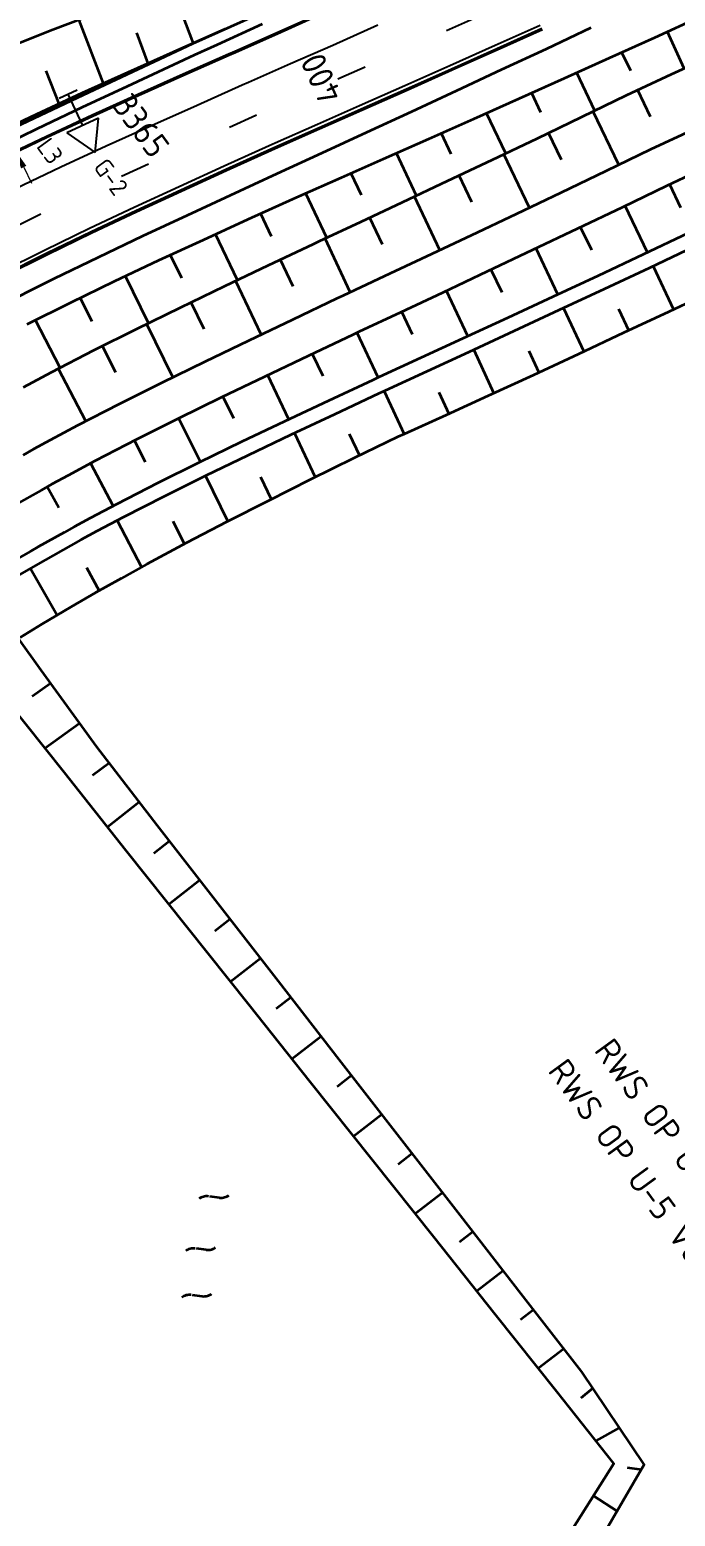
# Model space of a CAD drawing. Header units: metres. Extents: x 134219 to 139080, y 438661 to 444352.
# Drawn here: x 135384.3 to 135449.6, y 443355.6 to 443506 of the extents above; entities that cross this region are included whole.
import ezdxf
from ezdxf.enums import TextEntityAlignment as Align

# ---------------------------------------------------------------- set-up
doc = ezdxf.new("R2010")
doc.units = ezdxf.units.M
doc.linetypes.add('13strp', pattern=[4, 1, -3])
doc.linetypes.add('39strp', pattern=[12, 3, -9])
doc.layers.get('DEFPOINTS').update_dxf_attribs({"color": 193})
for name, color, linetype, lineweight in [('N-WE-KL-ET_LS_OV_ARMATUUR-S', 7, 'Continuous', 25), ('N-WE-KL-ET_LS_OV_ARMATUUR-T18', 1, 'Continuous', 25), ('N-WE-KL-ET_LS_OV_KABEL-G', 10, 'KL-LS-OV-N', 35), ('N-WE-KL-ET_LS_OV_KABEL-M', 7, 'Continuous', 18), ('N-WE-KL-ET_LS_OV_KABEL-T25', 7, 'Continuous', 25), ('Utd-geleiderail-nw', 8, 'glm a2ee v014$0$f2m40080', 35), ('Utd-ondergr-nw', 8, '13strp', 35)]:
    doc.layers.add(name, color=color, linetype=linetype, lineweight=lineweight)
doc.layers.add('N-WE-KL-ET_LS_OV_ARMATUUR-T25', color=2, linetype='Continuous')
doc.layers.add('Utd-weg-nw', color=8, linetype='Continuous')
doc.styles.add('alm a2ee v011$0$Iso-rtw', font='NLCS-ISO.ttf')
doc.styles.add('ISO18', font='NLCS-ISO.ttf')
doc.styles.add('ISO25', font='NLCS-ISO.ttf')
doc.styles.add('NLCS_18', font='NLCS-ISO.ttf', dxfattribs={"height": 1.8})
doc.styles.add('NLCS_25', font='NLCS-ISO.ttf', dxfattribs={"height": 2.5})
doc.linetypes.add('glm a2ee v014$0$f2m40080', pattern='A,2,-1,[160,RTW.shx,S=0.5,R=0,X=0,Y=0],-1', length=4)
doc.linetypes.add('KL-LS-OV-N', pattern='A,4,-1,[103,NLCS.SHX,S=0.75,R=0,X=0,Y=0],-1,4,-1.5,["0V",Standard,S=1,R=0,X=0,Y=-0.5],-3', length=14.5)
doc.dimstyles.new('NLCS_t18_pijl_Dimension_l3_h1', dxfattribs={"dimtxt": 1.8, "dimasz": 1.8, "dimexe": 2, "dimexo": 2, "dimgap": 0.7, "dimtad": 1, "dimdec": 1, "dimzin": 0, "dimdsep": 46, "dimtxsty": 'NLCS_18', "dimcen": 2.5, "dimdle": 2, "dimclrd": 256, "dimclre": 256, "dimclrt": 256, "dimadec": 1, "dimazin": 0, "dimtfac": 1, "dimtdec": 1, "dimtofl": 0, "dimtmove": 1, "dimatfit": 0, "dimfxl": 0, "dimtolj": 1, "dimtzin": 0, "dimlwd": 18, "dimlwe": 18, "dimarcsym": 0})

# ---------------------------------------------------------------- blocks, each defined once
blk = doc.blocks.new('SKL-ET_OV_ARMATUUR_HD_NATRIUM_1x250W-SO (3)')
for p, q in [((6.49, 0), (3.49, 1.76)), ((3.49, -1.76), (6.49, 0))]:
    blk.add_line(p, q)
for points in [[(3.49, 1.76), (3.49, -1.76)], [(0, 1), (0, -1)], [(3.49, 0), (0, 0)]]:
    blk.add_lwpolyline(points)
at = {"layer": 'N-WE-KL-ET_LS_OV_ARMATUUR-T18', "style": 'ISO18', "flags": 1}
for tag, p in [('TYPE_ARMATUUR', (3.07, -6.82)), ('VERMOGEN_LAMP', (3.07, -10.61)), ('SPIEGELSTAND', (3.07, -14.39)), ('HOOGTE_LICHTMAST', (3.07, -18.17)), ('UITLEGGERHOEK', (3.07, -21.96)), ('TYPE_LICHTMAST', (3.07, -25.74)), ('BOTSVRIENDELIJK', (3.07, -29.53)), ('POSITIE_LICHTMAST', (3.07, -33.31)), ('KABELAANSLUITNG', (3.07, -37.1)), ('VOEDINGSPUNT', (3.07, -44.67))]:
    blk.add_attdef(tag, p, '', height=1.8, dxfattribs=at)
at = {"layer": 'N-WE-KL-ET_LS_OV_ARMATUUR-T18', "style": 'ISO18'}
for tag, p in [('FASE-AANSLUITING_1', (3.07, -40.88)), ('GROEPSNUMMER', (3.07, -48.45))]:
    blk.add_attdef(tag, p, '', height=1.8, dxfattribs=at)
at = {"layer": 'N-WE-KL-ET_LS_OV_ARMATUUR-T25', "style": 'ISO25'}
for tag, p in [('MASTNUMMER', (3.07, 7.39)), ('TYPE_SYMBOOL', (3.07, 3.61))]:
    blk.add_attdef(tag, p, '', height=2.5, dxfattribs=at)
blk = doc.blocks.new('*D479')
at = {"layer": 'DEFPOINTS', "color": 0, "transparency": 16777216}
for p in [(135381.97, 443495.69), (135381.97, 443495.69), (135382.94, 443493.69)]:
    blk.add_point(p, dxfattribs=at)
at = {"layer": 'N-WE-KL-ET_LS_OV_KABEL-M', "linetype": 'Continuous', "lineweight": 18, "transparency": 16777216}
for p, q in [((135381.19, 443497.31), (135380.4, 443498.93)), ((135383.73, 443492.07), (135384.52, 443490.45))]:
    blk.add_line(p, q, dxfattribs=at)
at = {"layer": 'N-WE-KL-ET_LS_OV_KABEL-M', "lineweight": 18, "transparency": 16777216}
for p, q in [((135381.97, 443495.69), (135380.17, 443494.82)), ((135382.94, 443493.69), (135381.15, 443492.81))]:
    blk.add_line(p, q, dxfattribs=at)
at = {"layer": 'N-WE-KL-ET_LS_OV_KABEL-M', "transparency": 16777216}
for points in [[(135381.46, 443497.44), (135380.92, 443497.18), (135381.97, 443495.69)], [(135384, 443492.2), (135383.46, 443491.94), (135382.94, 443493.69)]]:
    blk.add_solid(points, dxfattribs=at)
at = {"layer": 'N-WE-KL-ET_LS_OV_KABEL-M', "transparency": 16777216, "insert": (135381.04, 443501.28), "char_height": 1.8, "attachment_point": 5, "rotation": 295.8721, "style": 'NLCS_18'}
blk.add_mtext('\\A1;2.2', dxfattribs=at)
blk = doc.blocks.new('Dwm A2 aanvulling$0$A$C32883349')
at = {"layer": 'Utd-ondergr-nw'}
blk.add_line((-1.82, 0.37), (-2.44, 1.31), dxfattribs=at)
for centre, start, end in [((-3.53, 0.59), 33.3445, 123.3445), ((-0.72, 1.1), 213.3445, 303.3445)]:
    blk.add_arc(centre, 1.31, start, end, dxfattribs=at)

msp = doc.modelspace()

# ---------------------------------------------------------------- linework, layer by layer
at = {"layer": 'N-WE-KL-ET_LS_OV_KABEL-G', "elevation": 7.18, "flags": 128}
msp.add_lwpolyline([(135529.9, 443571.87), (135523.79, 443568.37), (135513.95, 443562.4), (135500.62, 443554.83), (135497.13, 443552.89), (135485.44, 443546.35), (135476.71, 443541.44), (135465.44, 443534.88), (135455.27, 443529.64), (135450.45, 443527.98), (135439.15, 443522.46), (135433.34, 443519.58), (135415.87, 443511.31), (135400.8, 443504.55), (135389.18, 443499.08), (135377.1, 443493.4), (135361.32, 443485.24), (135349.16, 443477.67), (135342.13, 443472.76), (135333.62, 443466.6), (135324.79, 443459.26), (135322.37, 443457.35), (135310.06, 443446.13), (135304.58, 443440.29), (135302.49, 443438.14), (135300.61, 443436.91), (135300.63, 443436.92), (135300.61, 443436.75), (135297.97, 443433.34), (135287.54, 443419.26), (135283.53, 443413.49), (135275.25, 443401.16), (135268.55, 443390.03), (135261.77, 443377.03), (135253.95, 443359.54), (135249.28, 443346.73), (135245.33, 443333.99), (135239.58, 443308.5), (135238.41, 443302.21), (135237.08, 443299.82), (135235.32, 443288.35), (135234.74, 443284.03), (135234.36, 443271.55), (135234.55, 443258.58), (135234.55, 443258.61), (135234.17, 443256.93), (135234.54, 443246.91), (135234.53, 443246.87)], dxfattribs=at)
at = {"layer": 'Utd-geleiderail-nw', "linetype": 'Continuous', "flags": 128}
for points in [[(135407.83, 443506.54), (135403.29, 443504.45), (135400.97, 443503.38), (135394.19, 443500.24), (135389.61, 443498.1), (135385.02, 443495.92), (135380.44, 443493.7)], [(135441.09, 443506.16), (135436.56, 443504.02), (135432.02, 443501.9), (135427.49, 443499.78), (135422.95, 443497.67), (135418.41, 443495.57), (135413.87, 443493.47), (135409.33, 443491.38), (135407, 443490.3), (135400.26, 443487.19), (135395.75, 443485.08), (135391.25, 443482.94), (135386.78, 443480.77), (135385.17, 443479.97), (135382.35, 443478.55)]]:
    msp.add_lwpolyline(points, dxfattribs=at)
at = {"layer": 'Utd-ondergr-nw', "linetype": 'Continuous', "flags": 128}
for points in [[(135398.66, 443510.48), (135400.86, 443504.59)], [(135413.59, 443507.52), (135409.34, 443505.63), (135405.08, 443503.75), (135404.45, 443503.47), (135399.87, 443501.44), (135395.27, 443499.38), (135390.65, 443497.29), (135386.03, 443495.15), (135381.41, 443492.96)], [(135413.62, 443507.46), (135409.36, 443505.57), (135405.11, 443503.68), (135404.48, 443503.41), (135399.9, 443501.38), (135395.3, 443499.32), (135390.68, 443497.23), (135386.06, 443495.09), (135381.44, 443492.89)], [(135391.49, 443507.79), (135386.69, 443505.95), (135381.86, 443504.05)], [(135452.08, 443507.25), (135447.52, 443505.16), (135442.95, 443503.09), (135438.38, 443501.03), (135433.81, 443498.98), (135429.23, 443496.94), (135424.66, 443494.91), (135420.09, 443492.88), (135415.82, 443490.99), (135411.56, 443489.1), (135410.94, 443488.82), (135406.39, 443486.76), (135401.87, 443484.7), (135397.36, 443482.62), (135392.89, 443480.51), (135388.46, 443478.36), (135384.06, 443476.17)], [(135389.3, 443506.95), (135391.76, 443500.52)], [(135404.07, 443506.02), (135403.45, 443505.74), (135398.86, 443503.71), (135394.25, 443501.65), (135389.62, 443499.55), (135384.98, 443497.4), (135380.33, 443495.19)], [(135436.13, 443506.05), (135431.56, 443504), (135427, 443501.96), (135422.43, 443499.93), (135417.86, 443497.9), (135413.6, 443496.02), (135409.34, 443494.13), (135408.71, 443493.85), (135404.16, 443491.79), (135399.61, 443489.72), (135395.08, 443487.62), (135390.56, 443485.49), (135386.06, 443483.32), (135381.6, 443481.09)], [(135436.15, 443505.99), (135431.59, 443503.94), (135427.02, 443501.9), (135422.46, 443499.87), (135417.88, 443497.84), (135413.62, 443495.95), (135409.36, 443494.07), (135408.74, 443493.79), (135404.19, 443491.73), (135399.64, 443489.65), (135395.1, 443487.56), (135390.59, 443485.43), (135386.1, 443483.25), (135381.63, 443481.02)], [(135395.14, 443505.64), (135396.29, 443502.56)], [(135450.53, 443502.05), (135448.85, 443505.77)], [(135453.79, 443503.52), (135449.2, 443501.45), (135444.66, 443499.31), (135440.14, 443497.12), (135435.61, 443494.95), (135431.08, 443492.79), (135426.55, 443490.64), (135422.02, 443488.51), (135417.8, 443486.52), (135413.58, 443484.55), (135412.96, 443484.25), (135408.46, 443482.11), (135403.99, 443479.99), (135399.55, 443477.85), (135395.15, 443475.7), (135390.8, 443473.52), (135386.5, 443471.3), (135383.67, 443469.79)], [(135445.12, 443501.81), (135444.23, 443503.67)], [(135385.96, 443501.8), (135387.27, 443498.46)], [(135441.49, 443497.78), (135439.65, 443501.6)], [(135436.04, 443497.59), (135435.1, 443499.56)], [(135447.11, 443497.15), (135445.82, 443499.85)], [(135432.47, 443493.46), (135430.54, 443497.52)], [(135443.92, 443492.29), (135441.31, 443497.69)], [(135451.69, 443495.99), (135447.13, 443493.84), (135442.6, 443491.65), (135438.06, 443489.48), (135433.52, 443487.31), (135428.99, 443485.16), (135424.45, 443483.02), (135420.23, 443481.04), (135416.01, 443479.06), (135415.39, 443478.77), (135410.9, 443476.63), (135406.45, 443474.51), (135402.04, 443472.39), (135397.69, 443470.27), (135393.4, 443468.11), (135389.18, 443465.93), (135386.41, 443464.45), (135384.72, 443463.53), (135383.67, 443462.95)], [(135426.97, 443493.4), (135425.98, 443495.49)], [(135438.1, 443492.82), (135436.81, 443495.53)], [(135423.44, 443489.17), (135421.42, 443493.47)], [(135434.87, 443487.96), (135432.29, 443493.37)], [(135453.35, 443492.35), (135448.78, 443490.19), (135444.24, 443488), (135439.69, 443485.83), (135435.15, 443483.66), (135430.61, 443481.51), (135426.08, 443479.36), (135421.85, 443477.38), (135417.63, 443475.4), (135417.01, 443475.11), (135412.52, 443472.98), (135408.09, 443470.86), (135403.71, 443468.76), (135399.39, 443466.64), (135395.14, 443464.51), (135390.97, 443462.35), (135388.24, 443460.89), (135386.57, 443459.99), (135385.54, 443459.41), (135382.88, 443457.92)], [(135417.88, 443489.24), (135416.85, 443491.44)], [(135429.06, 443488.52), (135427.78, 443491.23)], [(135450.19, 443487.96), (135449.06, 443490.33)], [(135414.39, 443484.92), (135412.27, 443489.41)], [(135425.82, 443483.66), (135423.26, 443489.09)], [(135408.78, 443485.07), (135407.7, 443487.35)], [(135446.82, 443483.45), (135444.56, 443488.16)], [(135420.01, 443484.25), (135418.73, 443486.96)], [(135441.17, 443483.66), (135440.05, 443486)], [(135450.94, 443485.41), (135446.38, 443483.24), (135441.81, 443481.09), (135437.25, 443478.96), (135432.69, 443476.84), (135428.13, 443474.73), (135423.89, 443472.77), (135419.65, 443470.82), (135419.04, 443470.53), (135414.54, 443468.43), (135410.12, 443466.35), (135405.76, 443464.28), (135401.47, 443462.2), (135397.27, 443460.11), (135393.15, 443458), (135390.46, 443456.57), (135388.82, 443455.69), (135387.81, 443455.13), (135385.2, 443453.67), (135384.44, 443453.24), (135382.12, 443451.91)], [(135405.35, 443480.64), (135403.14, 443485.28)], [(135416.76, 443479.41), (135414.21, 443484.84)], [(135451.56, 443484.04), (135446.99, 443481.87), (135442.42, 443479.72), (135437.86, 443477.59), (135433.3, 443475.47), (135428.74, 443473.36), (135424.5, 443471.4), (135420.26, 443469.45), (135419.64, 443469.16), (135415.15, 443467.06), (135410.73, 443464.98), (135406.38, 443462.91), (135402.11, 443460.84), (135397.92, 443458.76), (135393.82, 443456.66), (135391.14, 443455.24), (135389.51, 443454.36), (135388.51, 443453.81), (135385.92, 443452.35), (135385.16, 443451.92), (135382.86, 443450.6)], [(135399.71, 443480.83), (135398.58, 443483.18)], [(135437.75, 443479.19), (135435.54, 443483.84)], [(135410.98, 443479.99), (135409.69, 443482.7)], [(135432.11, 443479.39), (135431.02, 443481.7)], [(135447.37, 443482.05), (135449.44, 443477.66)], [(135396.35, 443476.29), (135394.01, 443481.04)], [(135407.75, 443475.13), (135405.17, 443480.55)], [(135453.57, 443479.61), (135448.98, 443477.44), (135444.4, 443475.3), (135439.83, 443473.16), (135435.27, 443471.04), (135430.7, 443468.93), (135426.45, 443466.99), (135422.2, 443465.07), (135421.58, 443464.79), (135417.12, 443462.64), (135412.75, 443460.48), (135408.47, 443458.33), (135404.28, 443456.2), (135400.19, 443454.06), (135396.19, 443451.92), (135393.59, 443450.48), (135392.01, 443449.6), (135391.03, 443449.04), (135388.52, 443447.59), (135387.79, 443447.15), (135385.57, 443445.84), (135383.36, 443444.49)], [(135390.66, 443476.45), (135389.45, 443478.85)], [(135401.97, 443475.69), (135400.66, 443478.39)], [(135428.66, 443474.97), (135426.5, 443479.56)], [(135423.04, 443475.15), (135421.97, 443477.44)], [(135438.32, 443477.8), (135440.37, 443473.41)], [(135443.88, 443477.73), (135444.91, 443475.53)], [(135387.43, 443471.77), (135384.91, 443476.59)], [(135398.82, 443470.82), (135396.17, 443476.2)], [(135419.59, 443470.79), (135417.45, 443475.32)], [(135393.05, 443471.29), (135391.69, 443473.97)], [(135414, 443470.92), (135412.93, 443473.17)], [(135429.25, 443473.59), (135431.28, 443469.19)], [(135434.81, 443473.5), (135435.83, 443471.3)], [(135390.03, 443466.37), (135387.25, 443471.68)], [(135410.55, 443466.55), (135408.42, 443471.02)], [(135420.17, 443469.41), (135422.19, 443465.07)], [(135425.72, 443469.3), (135426.73, 443467.11)], [(135404.98, 443466.64), (135403.91, 443468.85)], [(135401.6, 443462.26), (135399.42, 443466.66)], [(135411.11, 443465.16), (135413.21, 443460.71)], [(135416.66, 443465.1), (135417.68, 443462.92)], [(135396.06, 443462.24), (135394.95, 443464.41)], [(135392.79, 443457.81), (135390.51, 443462.11)], [(135402.1, 443460.84), (135404.36, 443456.23)], [(135407.68, 443460.75), (135408.77, 443458.48)], [(135387.29, 443457.61), (135386.11, 443459.73)], [(135393.18, 443456.32), (135395.65, 443451.62)], [(135398.8, 443456.28), (135399.98, 443453.95)], [(135384.42, 443451.49), (135387.13, 443446.76)], [(135390.07, 443451.59), (135391.37, 443449.23)], [(135411.33, 443305.68), (135415.04, 443311.43), (135420.46, 443319.83), (135425.89, 443328.23), (135431.31, 443336.64), (135436.74, 443345.04), (135442.16, 443353.44), (135446.49, 443360.84), (135440.16, 443370.23), (135434.03, 443378.13), (135427.9, 443386.03), (135421.77, 443393.93), (135415.64, 443401.83), (135409.51, 443409.73), (135403.37, 443417.63), (135397.24, 443425.53), (135391.11, 443433.43), (135385.49, 443441.2), (135383.19, 443444.39)], [(135408.05, 443304.76), (135413.03, 443312.69), (135418.36, 443321.16), (135423.68, 443329.62), (135429, 443338.09), (135434.33, 443346.55), (135439.65, 443355.02), (135443.41, 443360.97), (135437.65, 443368.22), (135431.42, 443376.05), (135425.2, 443383.87), (135418.97, 443391.7), (135412.74, 443399.53), (135406.52, 443407.35), (135400.29, 443415.18), (135394.07, 443423), (135387.84, 443430.83), (135381.88, 443438.33), (135378.45, 443442.63)], [(135384.59, 443438.56), (135386.44, 443439.89)], [(135385.88, 443433.29), (135389.37, 443435.84)], [(135390.7, 443430.57), (135392.36, 443431.83)], [(135392.19, 443425.36), (135395.42, 443427.88)], [(135396.89, 443422.69), (135398.49, 443423.93)], [(135398.41, 443417.54), (135401.55, 443419.98)], [(135403.07, 443414.83), (135404.62, 443416.03)], [(135404.64, 443409.71), (135407.68, 443412.08)], [(135409.25, 443406.96), (135410.75, 443408.13)], [(135410.86, 443401.89), (135413.82, 443404.18)], [(135415.43, 443399.1), (135416.88, 443400.23)], [(135417.09, 443394.06), (135419.95, 443396.28)], [(135421.61, 443391.24), (135423.01, 443392.33)], [(135423.32, 443386.23), (135426.08, 443388.38)], [(135427.79, 443383.37), (135429.14, 443384.43)], [(135429.54, 443378.41), (135432.21, 443380.48)], [(135433.97, 443375.51), (135435.27, 443376.53)], [(135435.75, 443370.61), (135438.34, 443372.58)], [(135440.09, 443367.6), (135441.28, 443368.57)], [(135441.61, 443363.24), (135443.99, 443364.55)], [(135444.74, 443360.56), (135446.2, 443360.36)], [(135441.35, 443357.7), (135443.74, 443356.14)]]:
    msp.add_lwpolyline(points, dxfattribs=at)
at = {"layer": 'Utd-weg-nw', "linetype": '39strp', "flags": 128}
msp.add_lwpolyline([(135728.09, 443738.86), (135725.39, 443734.69), (135722.65, 443730.55), (135721.51, 443728.85), (135719.87, 443726.43), (135717.05, 443722.35), (135714.18, 443718.29), (135711.28, 443714.26), (135708.33, 443710.26), (135705.34, 443706.29), (135702.32, 443702.35), (135699.26, 443698.44), (135696.15, 443694.56), (135693.01, 443690.71), (135689.83, 443686.9), (135686.61, 443683.11), (135683.36, 443679.36), (135680.06, 443675.64), (135676.74, 443671.95), (135673.37, 443668.3), (135669.97, 443664.68), (135666.53, 443661.1), (135663.05, 443657.55), (135659.54, 443654.03), (135656, 443650.55), (135652.42, 443647.11), (135648.8, 443643.7), (135645.16, 443640.33), (135641.47, 443636.99), (135640.41, 443636.05), (135637.76, 443633.7), (135634.01, 443630.44), (135630.23, 443627.21), (135626.42, 443624.03), (135622.58, 443620.88), (135617.83, 443617.08), (135614.8, 443614.7), (135610.86, 443611.66), (135606.9, 443608.66), (135602.65, 443605.49), (135598.9, 443602.73), (135594.87, 443599.8), (135590.82, 443596.9), (135586.76, 443594.02), (135582.68, 443591.17), (135578.58, 443588.34), (135574.46, 443585.54), (135570.33, 443582.76), (135566.18, 443580.01), (135562.01, 443577.29), (135557.82, 443574.59), (135553.62, 443571.92), (135549.4, 443569.28), (135545.16, 443566.66), (135540.91, 443564.06), (135540.23, 443563.65), (135536.64, 443561.5), (135532.36, 443558.96), (135528.06, 443556.45), (135523.74, 443553.96), (135519.41, 443551.51), (135515.07, 443549.08), (135510.71, 443546.67), (135506.33, 443544.3), (135501.94, 443541.95), (135497.53, 443539.63), (135493.3, 443537.43), (135488.68, 443535.07), (135484.23, 443532.82), (135479.77, 443530.61), (135475.29, 443528.41), (135470.81, 443526.24), (135466.31, 443524.09), (135461.8, 443521.96), (135457.28, 443519.84), (135452.76, 443517.74), (135448.23, 443515.66), (135443.69, 443513.58), (135439.14, 443511.52), (135434.59, 443509.47), (135430.03, 443507.43), (135425.47, 443505.39), (135420.9, 443503.36), (135416.34, 443501.33), (135412.08, 443499.44), (135407.82, 443497.56), (135407.2, 443497.28), (135402.63, 443495.24), (135398.06, 443493.17), (135393.49, 443491.08), (135388.94, 443488.96), (135384.39, 443486.78), (135379.87, 443484.54), (135376.88, 443483), (135375.04, 443482.04), (135373.89, 443481.44), (135370.93, 443479.83), (135370.05, 443479.35), (135367.4, 443477.86), (135364.76, 443476.34), (135362.14, 443474.79), (135359.26, 443473.03), (135356.4, 443471.23), (135353.57, 443469.39), (135350.76, 443467.52), (135347.98, 443465.6), (135345.23, 443463.65), (135342.51, 443461.65), (135339.81, 443459.62), (135337.14, 443457.55), (135334.5, 443455.45), (135331.89, 443453.31), (135329.31, 443451.13), (135326.76, 443448.92), (135324.24, 443446.67), (135321.75, 443444.39), (135319.3, 443442.07), (135316.87, 443439.72), (135314.48, 443437.33), (135312.12, 443434.92), (135309.8, 443432.47), (135307.51, 443429.98), (135305.26, 443427.47), (135303.04, 443424.93), (135300.86, 443422.35), (135298.94, 443420.03), (135298.71, 443419.75), (135296.6, 443417.11), (135295.25, 443415.39)], dxfattribs=at)
at = {"layer": 'Utd-weg-nw', "linetype": 'Continuous', "flags": 128}
for points in [[(135435.96, 443506.41), (135431.4, 443504.37), (135426.83, 443502.33), (135422.26, 443500.3), (135417.69, 443498.27), (135413.43, 443496.38), (135409.17, 443494.49), (135408.55, 443494.21), (135404, 443492.16), (135399.45, 443490.08), (135394.91, 443487.99), (135390.39, 443485.86), (135385.89, 443483.68), (135381.42, 443481.44)], [(135419.54, 443506.42), (135414.98, 443504.39), (135410.72, 443502.51), (135406.46, 443500.62), (135405.84, 443500.35), (135401.26, 443498.31), (135396.67, 443496.26), (135392.07, 443494.18), (135387.48, 443492.06), (135382.9, 443489.88)]]:
    msp.add_lwpolyline(points, dxfattribs=at)

# ---------------------------------------------------------------- block references
at = {"layer": 'N-WE-KL-ET_LS_OV_ARMATUUR-S'}
ref = msp.add_blockref('SKL-ET_OV_ARMATUUR_HD_NATRIUM_1x250W-SO (3)', (135388.24, 443499.45, 8.54), dxfattribs=dict(at, rotation=294.8309831950999))
ref.add_attrib('MASTNUMMER', '3365', (135392.59, 443498.29, 8.54), dxfattribs={"layer": 'N-WE-KL-ET_LS_OV_ARMATUUR-T25', "height": 2.5, "rotation": 306.066, "style": 'ISO25'})
ref.add_attrib('FASE-AANSLUITING_1', 'L3', (135384.94, 443494.16, 8.54), dxfattribs={"layer": 'N-WE-KL-ET_LS_OV_ARMATUUR-T18', "height": 1.8, "rotation": 306.066, "style": 'ISO18'})
ref.add_attrib('GROEPSNUMMER', 'G-2', (135390.71, 443492.08, 8.54), dxfattribs={"layer": 'N-WE-KL-ET_LS_OV_ARMATUUR-T18', "height": 1.8, "rotation": 306.066, "style": 'ISO18'})
at = {"layer": 'Utd-ondergr-nw', "linetype": 'Continuous', "rotation": 49.35098364402291}
for p in [(135405, 443388.97), (135403.66, 443383.7), (135403.26, 443379)]:
    msp.add_blockref('Dwm A2 aanvulling$0$A$C32883349', p, dxfattribs=at)

# ---------------------------------------------------------------- texts
at = {"layer": 'N-WE-KL-ET_LS_OV_KABEL-T25', "style": 'NLCS_25'}
for s, p in [('RWS OP U-2 VG-YMvKas 4x16mm² (OV) - A27 GROEP U-9', (135493.44, 443333.3)), ('RWS OP U-5 VG-YMvKas 4x10mm² (OV) - A27 GROEP U-12', (135489.4, 443330.36))]:
    msp.add_text(s, height=2.5, rotation=306.066, dxfattribs=at).set_placement(p, align=Align.MIDDLE_RIGHT)
at = {"layer": 'Utd-ondergr-nw', "color": 7, "style": 'alm a2ee v011$0$Iso-rtw'}
msp.add_text('400', height=2.5, rotation=114.8271, dxfattribs=at).set_placement((135416.02, 443499.26))

# ---------------------------------------------------------------- dimensions: what is measured, and where the dimension line sits
at = {"layer": 'N-WE-KL-ET_LS_OV_KABEL-M'}
dim = msp.add_linear_dim(base=(135381.97, 443495.69), p1=(135382.94, 443493.69), p2=(135381.97, 443495.69), angle=115.8721, dimstyle='NLCS_t18_pijl_Dimension_l3_h1', dxfattribs=at)
dim.commit()
dim.dimension.update_dxf_attribs({"geometry": '*D479', "text_midpoint": (135379.6, 443500.58), "dimtype": 161})

doc.saveas('drawing.dxf')
